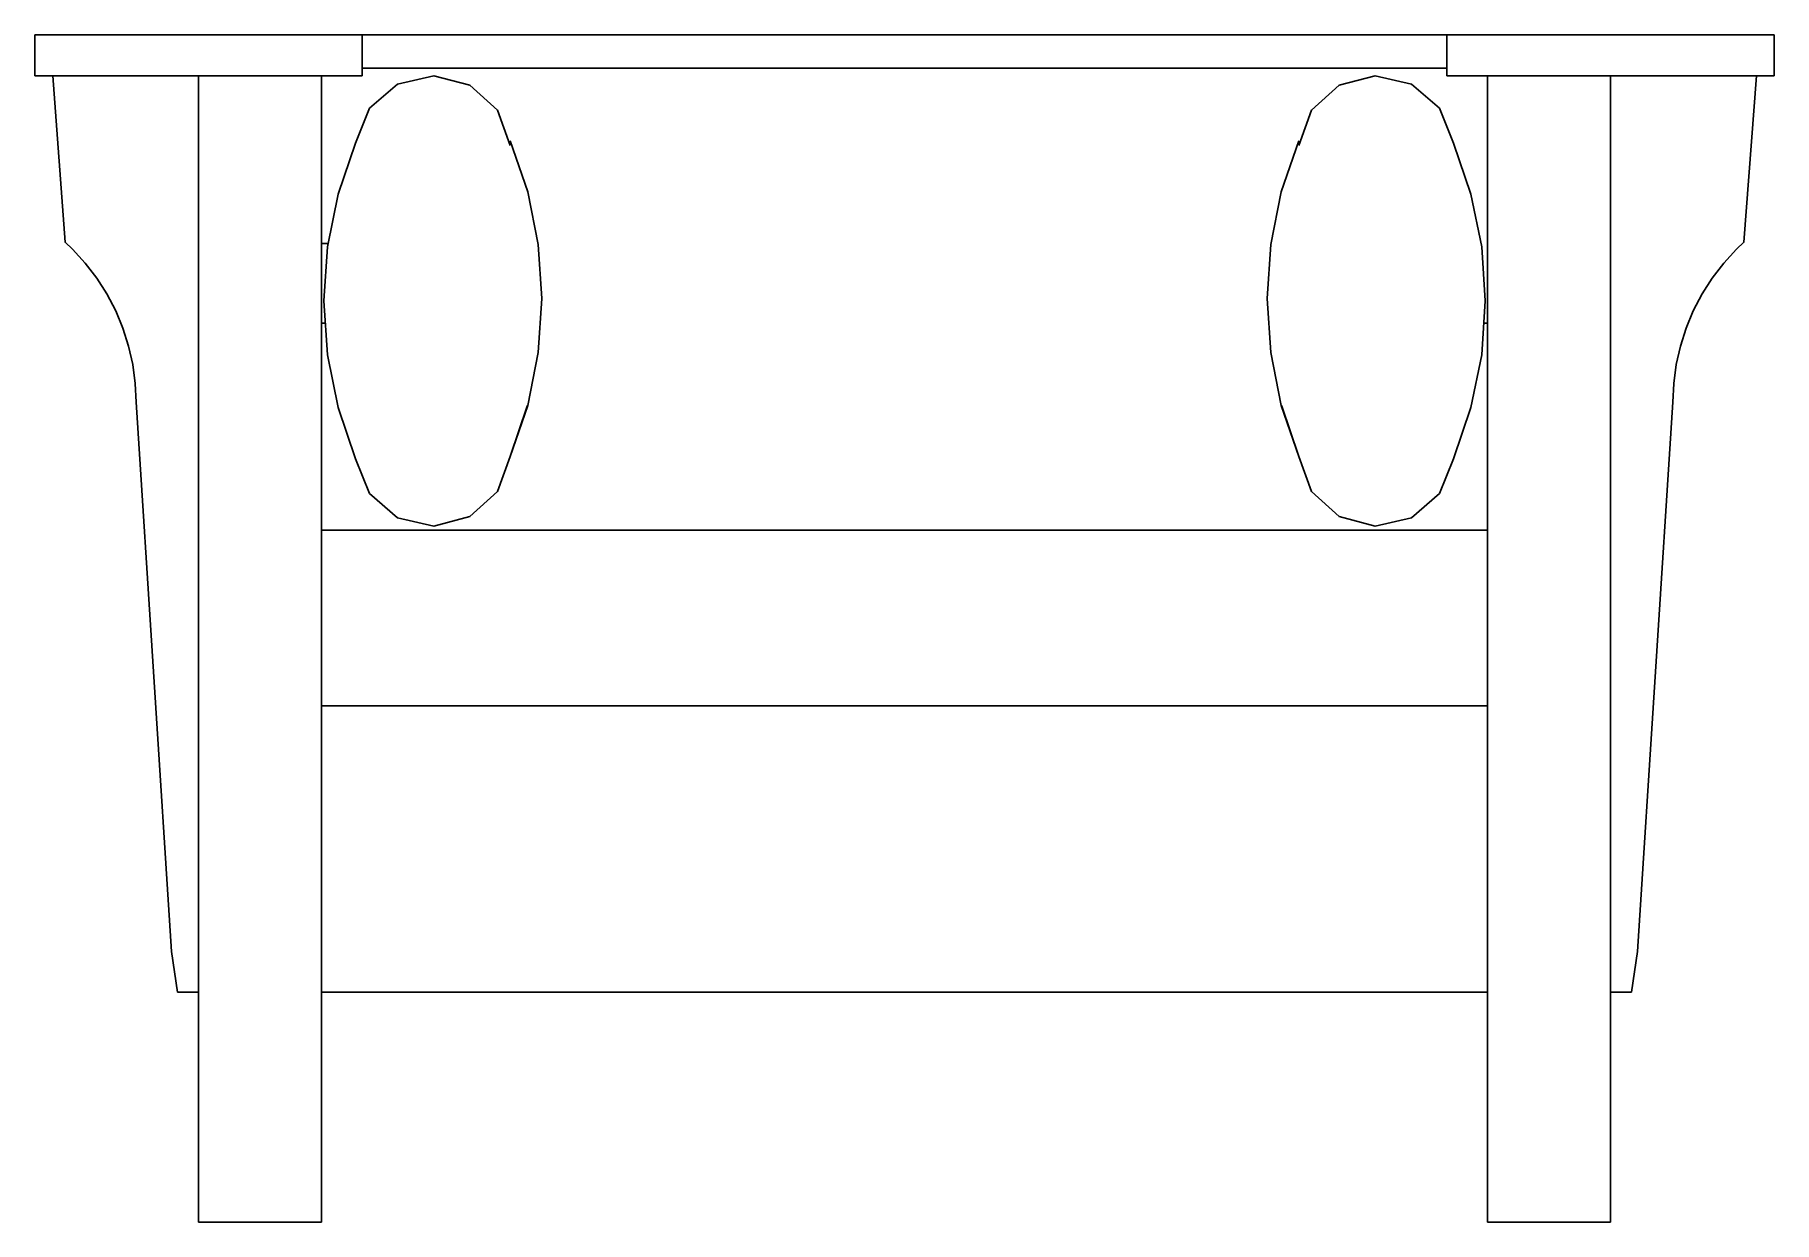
# Model space of a CAD drawing. Extents: x -0.54 to 0.54, y 0 to 0.74.
import ezdxf

# ---------------------------------------------------------------- set-up
doc = ezdxf.new("R2010")
doc.units = 0
doc.layers.get('0').update_dxf_attribs({"linetype": 'CONTINUOUS'})

msp = doc.modelspace()

# ---------------------------------------------------------------- linework, layer by layer
at = {"color": 0, "linetype": 'BYBLOCK'}
for p, q in [((-0.5398, 0.7112), (-0.5398, 0.7366)), ((-0.5398, 0.7366), (0.5398, 0.7366)), ((-0.3366, 0.7112), (-0.3366, 0.7366)), ((0.3366, 0.7112), (0.3366, 0.7366)), ((0.5398, 0.7366), (0.5398, 0.7112)), ((-0.3366, 0.7159), (0.3366, 0.7159)), ((-0.3366, 0.7112), (-0.5398, 0.7112)), ((-0.521, 0.6079), (-0.5286, 0.7112)), ((-0.4381, 0.7112), (-0.4381, 0)), ((-0.3619, 0), (-0.3619, 0.7112)), ((-0.3321, 0.691), (-0.3146, 0.706)), ((-0.3146, 0.706), (-0.2921, 0.7112)), ((-0.2921, 0.7112), (-0.2697, 0.7053)), ((-0.2697, 0.7053), (-0.2526, 0.6898)), ((0.2526, 0.6898), (0.2697, 0.7053)), ((0.2697, 0.7053), (0.2921, 0.7112)), ((0.2921, 0.7112), (0.3146, 0.706)), ((0.3321, 0.691), (0.3146, 0.706)), ((0.5398, 0.7112), (0.3366, 0.7112)), ((0.3619, 0.7112), (0.3619, 0)), ((0.4381, 0), (0.4381, 0.7112)), ((0.5287, 0.7112), (0.521, 0.6079)), ((-0.3407, 0.6694), (-0.3321, 0.691)), ((0.3321, 0.691), (0.3407, 0.6694)), ((-0.2447, 0.668), (-0.2526, 0.6898)), ((0.2447, 0.668), (0.2526, 0.6898)), ((-0.3515, 0.6378), (-0.3407, 0.6694)), ((-0.2338, 0.6392), (-0.2447, 0.6709)), ((0.2447, 0.6709), (0.2338, 0.6392)), ((0.3407, 0.6694), (0.3515, 0.6378)), ((-0.3581, 0.605), (-0.3515, 0.6378)), ((-0.2273, 0.6064), (-0.2338, 0.6392)), ((0.2273, 0.6064), (0.2338, 0.6392)), ((0.3515, 0.6378), (0.3582, 0.605)), ((-0.521, 0.6079), (-0.5211, 0.608)), ((-0.5211, 0.608), (-0.5211, 0.6079)), ((-0.5164, 0.6037), (-0.521, 0.6079)), ((-0.3577, 0.6071), (-0.3619, 0.6071)), ((-0.3603, 0.5715), (-0.3581, 0.605)), ((-0.2251, 0.573), (-0.2273, 0.6064)), ((0.2251, 0.573), (0.2273, 0.6064)), ((0.3582, 0.605), (0.3603, 0.5715)), ((0.521, 0.6079), (0.5164, 0.6037)), ((0.521, 0.6079), (0.5211, 0.608)), ((-0.5085, 0.595), (-0.5164, 0.6037)), ((-0.5013, 0.5857), (-0.5085, 0.595)), ((0.5085, 0.595), (0.5013, 0.5857)), ((0.5164, 0.6037), (0.5085, 0.595)), ((-0.495, 0.5758), (-0.5013, 0.5857)), ((0.5013, 0.5857), (0.495, 0.5758)), ((-0.4895, 0.5654), (-0.495, 0.5758)), ((-0.2273, 0.5395), (-0.2251, 0.573)), ((0.2273, 0.5395), (0.2251, 0.573)), ((0.495, 0.5758), (0.4895, 0.5654)), ((-0.4851, 0.5546), (-0.4895, 0.5654)), ((-0.3581, 0.5381), (-0.3603, 0.5715)), ((0.3603, 0.5715), (0.3582, 0.5381)), ((0.4895, 0.5654), (0.4851, 0.5546)), ((-0.4815, 0.5434), (-0.4851, 0.5546)), ((-0.3619, 0.5577), (-0.3595, 0.5577)), ((0.3593, 0.5577), (0.3619, 0.5577)), ((0.4851, 0.5546), (0.4815, 0.5434)), ((-0.479, 0.532), (-0.4815, 0.5434)), ((0.4815, 0.5434), (0.479, 0.532)), ((-0.4774, 0.5203), (-0.479, 0.532)), ((-0.3515, 0.5053), (-0.3581, 0.5381)), ((-0.2338, 0.5067), (-0.2273, 0.5395)), ((0.2338, 0.5067), (0.2273, 0.5395)), ((0.3582, 0.5381), (0.3515, 0.5053)), ((0.479, 0.532), (0.4774, 0.5203)), ((-0.4769, 0.5086), (-0.4774, 0.5203)), ((0.4774, 0.5203), (0.4769, 0.5086)), ((-0.455, 0.168), (-0.4769, 0.5086)), ((0.4769, 0.5086), (0.455, 0.168)), ((-0.3407, 0.4736), (-0.3515, 0.5053)), ((-0.2447, 0.475), (-0.2338, 0.5067)), ((-0.2447, 0.475), (-0.2342, 0.5063)), ((-0.2342, 0.5063), (-0.2342, 0.5067)), ((0.2447, 0.475), (0.2338, 0.5067)), ((0.2341, 0.5067), (0.2342, 0.5063)), ((0.2342, 0.5063), (0.2447, 0.475)), ((0.3515, 0.5053), (0.3407, 0.4736)), ((-0.2526, 0.4532), (-0.2447, 0.475)), ((-0.2447, 0.4749), (-0.2447, 0.475)), ((0.2526, 0.4532), (0.2447, 0.475)), ((-0.3321, 0.4521), (-0.3407, 0.4736)), ((0.3321, 0.4521), (0.3407, 0.4736)), ((-0.3146, 0.437), (-0.3321, 0.4521)), ((-0.2526, 0.4532), (-0.2697, 0.4377)), ((0.2697, 0.4377), (0.2526, 0.4532)), ((0.3146, 0.437), (0.3321, 0.4521)), ((-0.3146, 0.437), (-0.2921, 0.4318)), ((-0.2697, 0.4377), (-0.2921, 0.4318)), ((0.2697, 0.4377), (0.2921, 0.4318)), ((0.3146, 0.437), (0.2921, 0.4318)), ((-0.3619, 0.4293), (0.3619, 0.4293)), ((0.3619, 0.3259), (0.3619, 0.3258)), ((-0.3619, 0.3204), (0.3619, 0.3204)), ((-0.455, 0.168), (-0.455, 0.1682)), ((-0.455, 0.1682), (-0.455, 0.168)), ((-0.4512, 0.1426), (-0.455, 0.168)), ((0.455, 0.168), (0.4512, 0.1426)), ((0.455, 0.1682), (0.4549, 0.1679)), ((0.4549, 0.1679), (0.455, 0.168)), ((0.455, 0.168), (0.455, 0.1682)), ((-0.4381, 0.1426), (-0.4512, 0.1426)), ((0.3619, 0.1426), (-0.3619, 0.1426)), ((0.4512, 0.1426), (0.4381, 0.1426)), ((-0.4381, 0), (-0.3619, 0)), ((0.3619, 0), (0.4381, 0))]:
    msp.add_line(p, q, dxfattribs=at)

doc.saveas('drawing.dxf')
